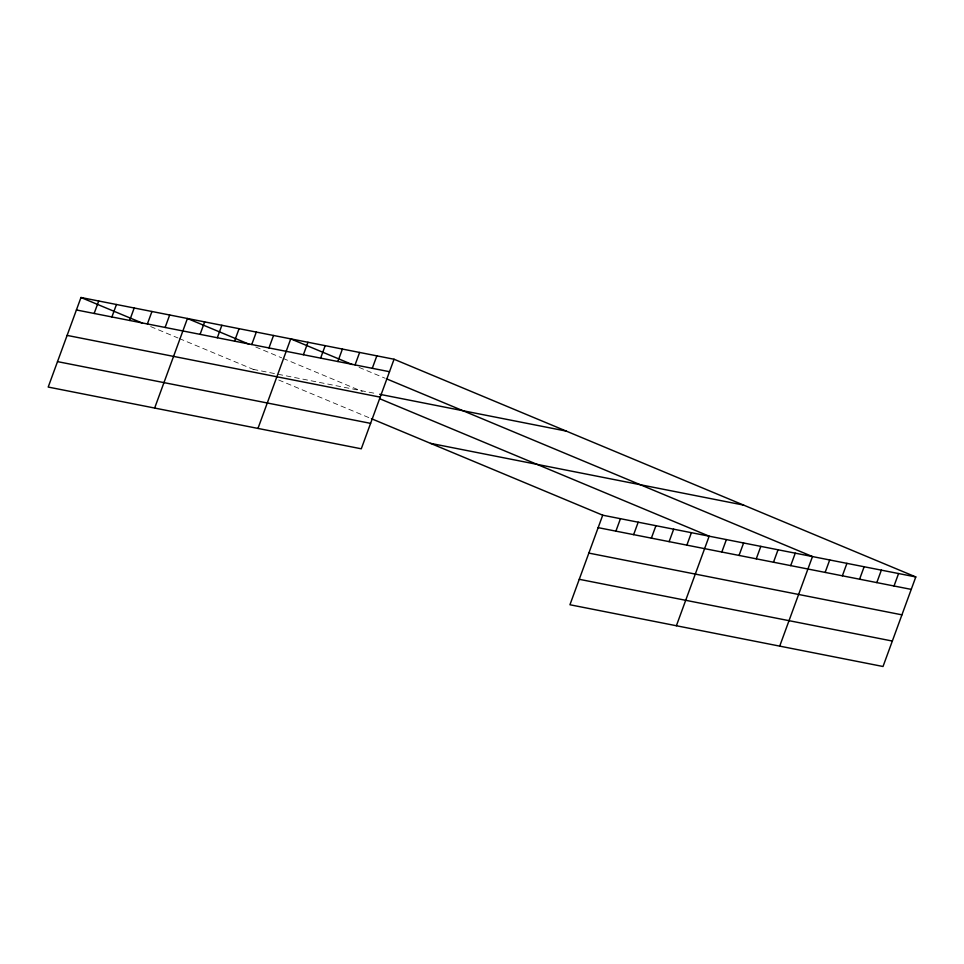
<?xml version="1.0" encoding="UTF-8"?>
<svg xmlns="http://www.w3.org/2000/svg" width="964" height="964" viewBox="0 0 964 964"><rect width="100%" height="100%" fill="white"/><g stroke="black" fill="none" stroke-linecap="round" stroke-linejoin="round"><path stroke-width="0.72" stroke-dasharray="4.82 3.62" d="M253.146 369.345L376.816 393.734M359.066 367.38L385.034 378.213M255.749 347.004L281.705 357.837M283.079 358.403L362.283 391.456M150.661 326.579L177.991 337.978M179.364 338.557L257.183 371.019M278.68 379.997L370.068 418.123"/><path stroke-width="1.45" d="M394.059 359.247L80.976 297.502L48.2 387.058L361.283 448.802L394.059 359.247L915.8 576.942L883.024 666.498L569.941 604.753L602.717 515.198L915.8 576.942M94.159 313.457L98.714 301.009M111.896 316.951L116.451 304.504M129.646 320.458L134.201 307.998M147.384 323.952L151.938 311.505M165.121 327.459L169.676 314.999M154.65 408.061L187.426 318.494L248.917 344.16M200.09 334.351L204.645 321.892M217.31 337.749L221.865 325.29M234.529 341.136L239.084 328.688M251.749 344.534L256.303 332.086M268.968 347.932L273.523 335.484M257.966 428.438L290.742 338.87L352.234 364.525M303.407 354.728L307.962 342.268M320.626 358.126L325.181 345.666M337.846 361.512L342.401 349.064M355.065 364.91L359.62 352.463M372.285 368.308L376.84 355.861M615.9 531.14L620.455 518.692M633.637 534.646L638.192 522.187M651.375 538.141L655.942 525.693M669.124 541.635L673.679 529.188M686.862 545.142L691.417 532.682M676.391 625.744L709.167 536.189L379.756 398.747M721.819 552.035L726.386 539.587M739.039 555.433L743.606 542.973M756.258 558.831L760.825 546.371M773.49 562.229L778.044 549.769M790.709 565.615L795.264 553.167M779.707 646.121L812.483 556.565L386.395 378.78M825.148 572.411L829.703 559.951M842.367 575.809L846.922 563.35M859.587 579.207L864.142 566.748M876.806 582.593L881.361 570.146M894.026 585.992L898.581 573.544M76.421 309.962L389.504 371.706M379.683 394.3L566.23 431.089M67.106 335.4L380.19 397.144M57.515 361.621L370.598 423.365M430.534 443.356L743.63 505.1M598.15 527.645L911.245 589.39M588.847 553.095L901.93 614.839M579.256 579.304L892.339 641.048M80.976 297.502L142.467 323.157M371.405 418.689L602.717 515.198"/></g></svg>
